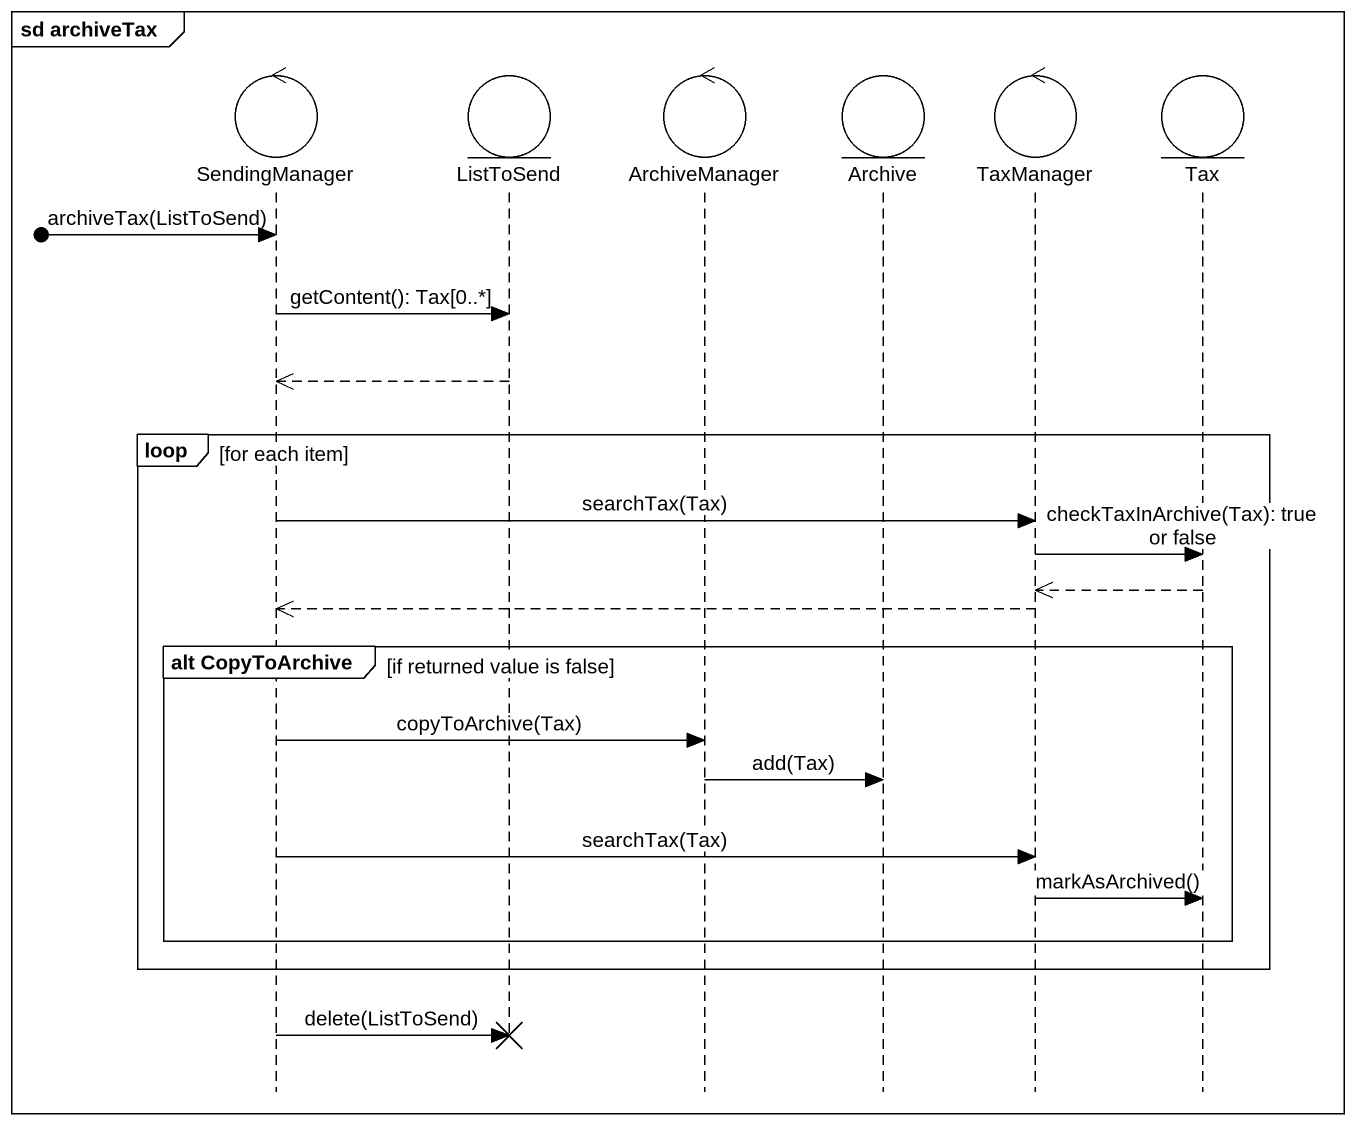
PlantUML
@startuml
mainframe sd archiveTax
hide footbox
control SendingManager
entity ListToSend
control ArchiveManager
entity Archive
control TaxManager
entity Tax

[o-> SendingManager : archiveTax(ListToSend)
SendingManager -> ListToSend : getContent(): Tax[0..*]
ListToSend -->> SendingManager
loop for each item
  SendingManager -> TaxManager : searchTax(Tax)
  TaxManager -> Tax : checkTaxInArchive(Tax): true or false
  Tax -->> TaxManager
  TaxManager -->> SendingManager
  group alt CopyToArchive [if returned value is false]
    SendingManager -> ArchiveManager : copyToArchive(Tax)
    ArchiveManager -> Archive : add(Tax)
    SendingManager -> TaxManager : searchTax(Tax)
    TaxManager -> Tax : markAsArchived()
  end
end
SendingManager -> ListToSend !! : delete(ListToSend)
@enduml
